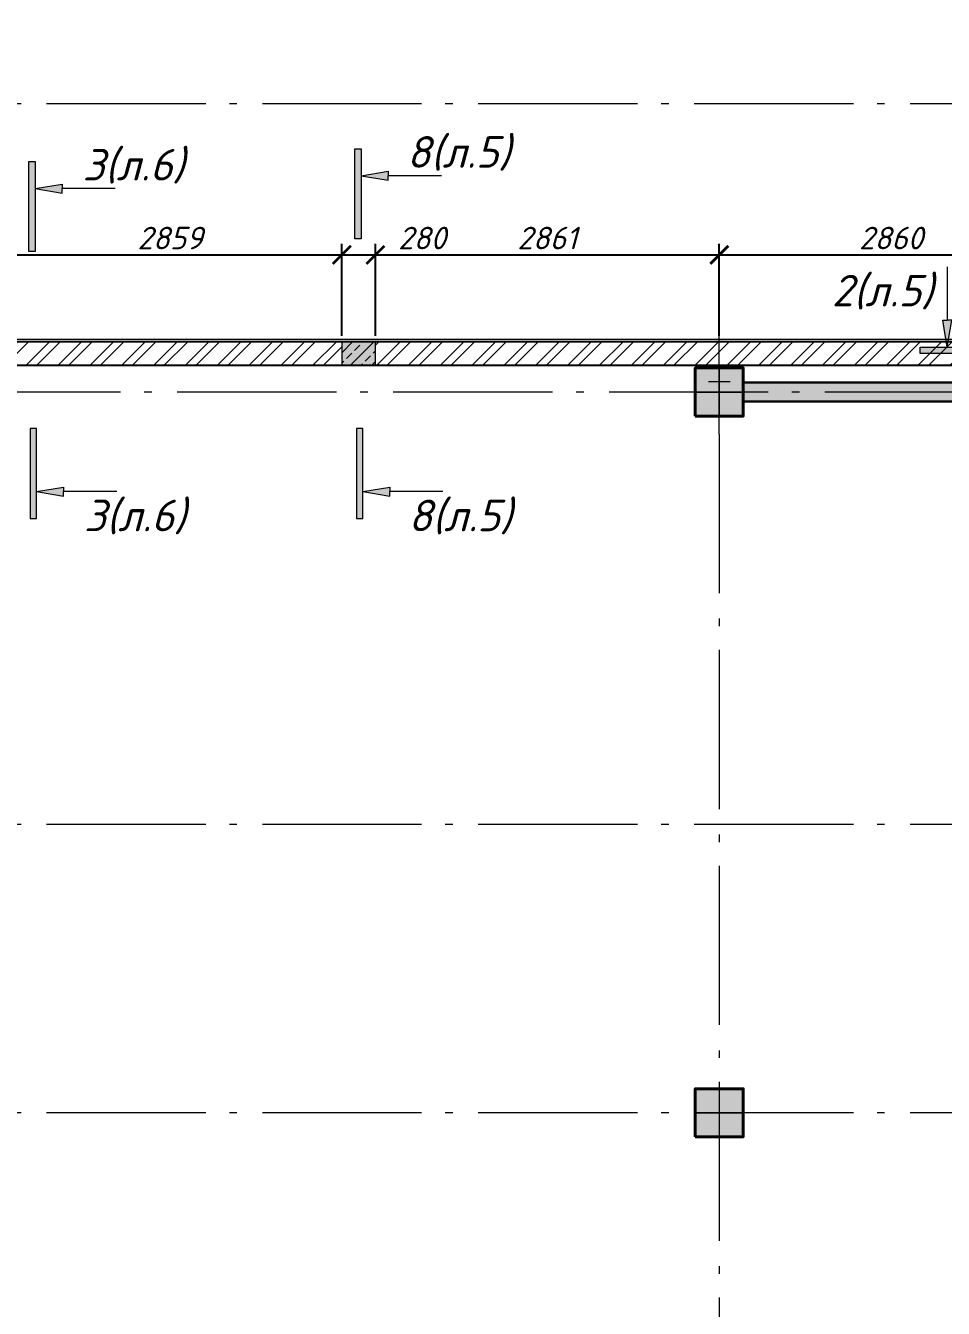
# Model space of a CAD drawing. Header units: millimetres. Extents: x -238377 to 196118, y -123284 to 30177.
# Drawn here: x -121841 to -114202, y 12842 to 23521 of the extents above; entities that cross this region are included whole.
import ezdxf
from ezdxf.enums import TextEntityAlignment as Align

# ---------------------------------------------------------------- set-up
doc = ezdxf.new("R2010")
doc.units = ezdxf.units.MM
doc.header["$MEASUREMENT"] = 0
doc.linetypes.add('Double Dashed', pattern=[1797.222233, 1325, -211.666656, 63.333344, -197.222233])
doc.layers.get('0').update_dxf_attribs({"lineweight": 5})
doc.layers.add('#Hatch', color=7, linetype='Continuous', lineweight=5, true_color=0x4d4d4d)
for name, color, linetype, lineweight in [('#Бетон', 10, 'Continuous', 15), ('#Выноски', 150, 'Continuous', 15), ('#размеры', 7, 'Continuous', 5), ('колонны_Ном._пера__94', 252, 'Continuous', 13), ('колонны_Ном._пера__99', 7, 'Continuous', 40), ('оси_Ном._пера__96', 7, 'Continuous', 5), ('стены наруж_Ном._пера__96', 7, 'Continuous', 13)]:
    doc.layers.add(name, color=color, linetype=linetype, lineweight=lineweight)
for name, color, linetype in [('#стены внутр', 152, 'Continuous'), ('#стены наруж', 7, 'Continuous'), ('колонны', 7, 'Continuous'), ('оси', 7, 'Continuous'), ('чертеж', 7, 'Continuous')]:
    doc.layers.add(name, color=color, linetype=linetype)
doc.styles.add('STEP PR', font='isocpeui.ttf')
doc.styles.add('СГЕНЕРИР_СТИЛЬ_2', font='gost_2_304-81_type.ttf')
doc.styles.add('СГЕНЕРИР_СТИЛЬ_3', font='gost_2_304-81_type.ttf')
doc.dimstyles.new('SPDS', dxfattribs={"dimscale": 10, "dimtxt": 2.5, "dimasz": 2, "dimexe": 1.25, "dimexo": 0.625, "dimtad": 1, "dimdec": 0, "dimrnd": 0.001, "dimtxsty": 'STEP PR', "dimblk": 'ARCHTICK', "dimcen": 2.5, "dimdle": 2, "dimclrd": 256, "dimclre": 256, "dimclrt": 7, "dimadec": 0, "dimazin": 2, "dimtfac": 0.75, "dimtdec": 0, "dimtmove": 1, "dimatfit": 3, "dimfxl": 1, "dimtolj": 1, "dimarcsym": 1})
pattern_1 = [(45, (-82796.33, -48984.63), (-132.5825, 132.5825), []), (45, (-82707.94, -48984.63), (-132.5825, 132.5825), [])]

# ---------------------------------------------------------------- blocks, each defined once
blk = doc.blocks.new('Колонна_15_1', base_point=(22379, 71856))
at = {"layer": 'колонны_Ном._пера__94', "linetype": 'Continuous', "true_color": 0x7d7d7d}
blk.add_hatch(color=8, dxfattribs=at).paths.add_polyline_path([(22179, 71647), (22579, 71647), (22579, 72047), (22179, 72047)])
blk.add_hatch(color=8, dxfattribs=at).paths.add_polyline_path([(22179, 71647), (22579, 71647), (22579, 72047), (22179, 72047)])
at = {"layer": 'колонны_Ном._пера__99', "linetype": 'Continuous', "flags": 128}
blk.add_lwpolyline([(22179, 71647), (22579, 71647), (22579, 72047), (22179, 72047)], close=True, dxfattribs=at)
at = {"layer": 'колонны_Ном._пера__99', "color": 8, "linetype": 'Continuous', "true_color": 0x737373, "flags": 128}
blk.add_lwpolyline([(22179, 71647), (22579, 71647), (22579, 72047), (22179, 72047)], close=True, dxfattribs=at)
at = {"layer": 'оси_Ном._пера__96', "color": 253, "lineweight": 5, "true_color": 0x9c9c9c}
for points in [[(22379, 72047), (22379, 71647)], [(22379, 72047), (22379, 71647)], [(22179, 71847), (22579, 71847)], [(22179, 71847), (22579, 71847)]]:
    blk.add_lwpolyline(points, dxfattribs=at)
blk = doc.blocks.new('Стандартный маркер сетки_19')
at = {"layer": 'оси_Ном._пера__96', "linetype": 'Double Dashed'}
blk.add_line((900, 0), (35164, 0), dxfattribs=at)
at = {"layer": 'оси_Ном._пера__96', "style": 'СГЕНЕРИР_СТИЛЬ_2'}
blk.add_attdef('AC_MarkerText_1', text='', height=350, rotation=180, dxfattribs=at).set_placement((36306, 270), align=Align.BOTTOM_LEFT)
blk = doc.blocks.new('A$C4165528A')
at = {"layer": 'колонны_Ном._пера__94', "linetype": 'Continuous', "true_color": 0x737373}
blk.add_hatch(color=8, dxfattribs=at).paths.add_polyline_path([(19, -964), (179, -964), (179, 4637), (19, 4637)])
at = {"layer": '#стены внутр', "lineweight": 30}
blk.add_lwpolyline([(19, 4637), (179, 4637), (179, -964), (19, -964), (19, 4637)], dxfattribs=at)
blk = doc.blocks.new('Стандартный маркер сетки')
at = {"layer": 'оси_Ном._пера__96', "linetype": 'Double Dashed'}
blk.add_line((900, 0), (0, 0), dxfattribs=at)
at = {"layer": 'оси_Ном._пера__96', "linetype": 'Double Dashed', "lineweight": 5}
blk.add_line((900, 0), (17157, 0), dxfattribs=at)
at = {"layer": 'оси_Ном._пера__96', "style": 'СГЕНЕРИР_СТИЛЬ_3'}
blk.add_attdef('AC_MarkerText_1', text='', height=350, rotation=90, dxfattribs=at).set_placement((18727, -87), align=Align.BOTTOM_LEFT)
blk = doc.blocks.new('сердечник280х200')
at = {"layer": '#Hatch'}
h = blk.add_hatch(dxfattribs=at)
h.set_pattern_fill('ANSI33', color=256, scale=500)
h.paths.add_polyline_path([(-140, -100), (140, -100), (140, 100), (-140, 100)])
at = {"layer": '#Бетон'}
blk.add_lwpolyline([(-140, -100), (140, -100), (140, 100), (-140, 100)], close=True, dxfattribs=at)
blk = doc.blocks.new('_ArchTick')
at = {"color": 0, "linetype": 'ByBlock', "const_width": 0.15}
blk.add_lwpolyline([(-0.5, -0.5), (0.5, 0.5)], dxfattribs=at)
blk = doc.blocks.new('*D682')
at = {"layer": '#размеры', "lineweight": -2, "transparency": 16777216}
for p, q in [((-122067, 20938), (-122067, 21706)), ((-119209, 20938), (-119209, 21706)), ((-122217, 21613), (-119059, 21613))]:
    blk.add_line(p, q, dxfattribs=at)
at = {"layer": 'Defpoints', "color": 0, "transparency": 16777216}
for p in [(-119209, 21613), (-122067, 20891), (-119209, 20891)]:
    blk.add_point(p, dxfattribs=at)
at = {"layer": '#размеры', "lineweight": -2, "transparency": 16777216, "xscale": 150, "yscale": 150, "zscale": 150, "rotation": 180}
blk.add_blockref('_ArchTick', (-122067, 21613), dxfattribs=at)
at = {"layer": '#размеры', "lineweight": -2, "transparency": 16777216, "xscale": 150, "yscale": 150, "zscale": 150}
blk.add_blockref('_ArchTick', (-119209, 21613), dxfattribs=at)
at = {"layer": '#размеры', "color": 7, "transparency": 16777216, "insert": (-120638, 21753), "char_height": 187.5, "attachment_point": 5, "style": 'STEP PR'}
blk.add_mtext('\\A1;2859', dxfattribs=at)
blk = doc.blocks.new('*D683')
at = {"layer": '#размеры', "lineweight": -2, "transparency": 16777216}
for p, q in [((-119209, 20938), (-119209, 21706)), ((-118929, 20938), (-118929, 21706)), ((-119359, 21613), (-118779, 21613))]:
    blk.add_line(p, q, dxfattribs=at)
at = {"layer": 'Defpoints', "color": 0, "transparency": 16777216}
for p in [(-118929, 21613), (-119209, 20891), (-118929, 20891)]:
    blk.add_point(p, dxfattribs=at)
at = {"layer": '#размеры', "lineweight": -2, "transparency": 16777216, "xscale": 150, "yscale": 150, "zscale": 150, "rotation": 180}
blk.add_blockref('_ArchTick', (-119209, 21613), dxfattribs=at)
at = {"layer": '#размеры', "lineweight": -2, "transparency": 16777216, "xscale": 150, "yscale": 150, "zscale": 150}
blk.add_blockref('_ArchTick', (-118929, 21613), dxfattribs=at)
at = {"layer": '#размеры', "color": 7, "transparency": 16777216, "insert": (-118541, 21753), "char_height": 187.5, "attachment_point": 5, "style": 'STEP PR'}
blk.add_mtext('\\A1;280', dxfattribs=at)
blk = doc.blocks.new('*D684')
at = {"layer": '#размеры', "lineweight": -2, "transparency": 16777216}
for p, q in [((-118929, 20938), (-118929, 21706)), ((-116067, 20938), (-116067, 21706)), ((-119079, 21613), (-115917, 21613))]:
    blk.add_line(p, q, dxfattribs=at)
at = {"layer": 'Defpoints', "color": 0, "transparency": 16777216}
for p in [(-116067, 21613), (-118929, 20891), (-116067, 20891)]:
    blk.add_point(p, dxfattribs=at)
at = {"layer": '#размеры', "lineweight": -2, "transparency": 16777216, "xscale": 150, "yscale": 150, "zscale": 150, "rotation": 180}
blk.add_blockref('_ArchTick', (-118929, 21613), dxfattribs=at)
at = {"layer": '#размеры', "lineweight": -2, "transparency": 16777216, "xscale": 150, "yscale": 150, "zscale": 150}
blk.add_blockref('_ArchTick', (-116067, 21613), dxfattribs=at)
at = {"layer": '#размеры', "color": 7, "transparency": 16777216, "insert": (-117498, 21753), "char_height": 187.5, "attachment_point": 5, "style": 'STEP PR'}
blk.add_mtext('\\A1;2861', dxfattribs=at)
blk = doc.blocks.new('*D685')
at = {"layer": '#размеры', "lineweight": -2, "transparency": 16777216}
for p, q in [((-116067, 20938), (-116067, 21706)), ((-113207, 20938), (-113207, 21706)), ((-116217, 21613), (-113057, 21613))]:
    blk.add_line(p, q, dxfattribs=at)
at = {"layer": 'Defpoints', "color": 0, "transparency": 16777216}
for p in [(-113207, 21613), (-116067, 20891), (-113207, 20891)]:
    blk.add_point(p, dxfattribs=at)
at = {"layer": '#размеры', "lineweight": -2, "transparency": 16777216, "xscale": 150, "yscale": 150, "zscale": 150, "rotation": 180}
blk.add_blockref('_ArchTick', (-116067, 21613), dxfattribs=at)
at = {"layer": '#размеры', "lineweight": -2, "transparency": 16777216, "xscale": 150, "yscale": 150, "zscale": 150}
blk.add_blockref('_ArchTick', (-113207, 21613), dxfattribs=at)
at = {"layer": '#размеры', "color": 7, "transparency": 16777216, "insert": (-114637, 21753), "char_height": 187.5, "attachment_point": 5, "style": 'STEP PR'}
blk.add_mtext('\\A1;2860', dxfattribs=at)
blk = doc.blocks.new('*U251')
at = {"linetype": 'ByBlock', "ltscale": 100}
h = blk.add_hatch(color=256, dxfattribs=at)
h.dxf.hatch_style = 1
h.paths.add_polyline_path([(35, 1000), (-35, 1000), (-35, 0), (35, 0)])
h = blk.add_hatch(color=256, dxfattribs=at)
h.dxf.hatch_style = 1
h.paths.add_polyline_path([(335, 750), (335, 700), (335, 650), (35, 700)])
for p, q in [((-35, 1000), (35, 1000)), ((-35, 0), (-35, 1000)), ((35, 1000), (35, 0)), ((35, 700), (335, 750)), ((335, 750), (335, 700)), ((35, 700), (335, 650)), ((335, 650), (335, 700)), ((35, 0), (-35, 0))]:
    blk.add_line(p, q, dxfattribs=at)
at = {"linetype": 'ByBlock', "ltscale": 100, "extrusion": (0, 1, 0), "elevation": 700}
blk.add_lwpolyline([(-925, 0), (-335, 0)], dxfattribs=at)
at = {"ltscale": 100, "style": 'STEP PR'}
blk.add_attdef('Nv', text='', height=350, dxfattribs=at).set_placement((781, 790), align=Align.RIGHT)
blk = doc.blocks.new('*U265')
at = {"linetype": 'ByBlock', "ltscale": 100}
h = blk.add_hatch(color=256, dxfattribs=at)
h.dxf.hatch_style = 1
h.paths.add_polyline_path([(35, 0), (-35, 0), (-35, -1000), (35, -1000)])
h = blk.add_hatch(color=256, dxfattribs=at)
h.dxf.hatch_style = 1
h.paths.add_polyline_path([(335, -750), (335, -700), (335, -650), (35, -700)])
for p, q in [((35, 0), (-35, 0)), ((-35, 0), (-35, -1000)), ((35, -1000), (35, 0)), ((35, -700), (335, -650)), ((35, -700), (335, -750)), ((335, -650), (335, -700)), ((335, -750), (335, -700)), ((-35, -1000), (35, -1000))]:
    blk.add_line(p, q, dxfattribs=at)
at = {"linetype": 'ByBlock', "ltscale": 100, "extrusion": (0, -1, 0), "elevation": 700}
blk.add_lwpolyline([(925, 0), (335, 0)], dxfattribs=at)
at = {"ltscale": 100, "style": 'STEP PR'}
blk.add_attdef('Nv', text='', height=350, dxfattribs=at).set_placement((781, -1140), align=Align.RIGHT)
blk = doc.blocks.new('*U266')
at = {"ltscale": 100}
h = blk.add_hatch(color=256, dxfattribs=at)
h.dxf.hatch_style = 1
h.paths.add_polyline_path([(-85, 1070), (-35, 1070), (15, 1070), (-35, 770)])
h = blk.add_hatch(color=256, dxfattribs=at)
h.dxf.hatch_style = 1
h.paths.add_polyline_path([(665, 700), (665, 770), (-335, 770), (-335, 700)])
at = {"linetype": 'Continuous', "ltscale": 100}
for p, q in [((-85, 1070), (-35, 1070)), ((-35, 770), (-85, 1070)), ((-35, 770), (15, 1070)), ((15, 1070), (-35, 1070)), ((-335, 700), (-335, 770)), ((-335, 770), (665, 770)), ((665, 700), (-335, 700))]:
    blk.add_line(p, q, dxfattribs=at)
at = {"linetype": 'Continuous', "ltscale": 100, "extrusion": (-1, -1e-16, 0), "elevation": 35}
blk.add_lwpolyline([(-1660, 0), (-1070, 0)], dxfattribs=at)
at = {"linetype": 'Continuous', "ltscale": 100}
blk.add_lwpolyline([(665, 700), (665, 770)], dxfattribs=at)
at = {"ltscale": 100, "style": 'STEP PR'}
blk.add_attdef('Nh', text='', height=350, dxfattribs=at).set_placement((-192, 1222), align=Align.RIGHT)

msp = doc.modelspace()

# ---------------------------------------------------------------- hatches: boundary and pattern name
at = {"layer": '#Hatch'}
h = msp.add_hatch(dxfattribs=at)
h.set_pattern_fill('ANSI32', color=256, scale=500)
h.set_pattern_definition(pattern_1)
h.paths.add_polyline_path([(-124927.3, 20891), (-124927.3, 20691), (-124267, 20691), (-122067.3, 20691), (-122067.3, 20891)])
h.paths.add_polyline_path([(-122067.3, 20891), (-122067.3, 20691), (-119208.6, 20691), (-119208.6, 20891)])
h = msp.add_hatch(color=256, dxfattribs=at)
h.dxf.hatch_style = 1
h.paths.add_polyline_path([(-119208.6, 20691), (-118928.6, 20691), (-118928.6, 20891), (-119208.6, 20891)])
h = msp.add_hatch(dxfattribs=at)
h.set_pattern_fill('ANSI32', color=256, scale=500)
h.set_pattern_definition(pattern_1)
h.paths.add_polyline_path([(-116067.3, 20691), (-116067.3, 20891), (-118928.6, 20891), (-118928.6, 20691)])
h.paths.add_polyline_path([(-116067.3, 20891), (-116067.3, 20691), (-113207.3, 20691), (-113207.3, 20891)])

# ---------------------------------------------------------------- linework, layer by layer
at = {"layer": '#Бетон'}
msp.add_lwpolyline([(-119208.6, 20691), (-118928.6, 20691), (-118928.6, 20891), (-119208.6, 20891)], close=True, dxfattribs=at)
at = {"layer": '#стены наруж'}
msp.add_lwpolyline([(-125067.3, 20891), (-106927.3, 20891), (-106927.3, 20691), (-124267, 20691)], dxfattribs=at)
at = {"layer": 'оси_Ном._пера__96', "linetype": 'Double Dashed'}
for p, q in [((-57439.6, 22871), (-130293.8, 22871)), ((-57439.6, 16871), (-129908.6, 16871)), ((-57439.6, 14471), (-129908.6, 14471))]:
    msp.add_line(p, q, dxfattribs=at)
at = {"layer": 'стены наруж_Ном._пера__96', "linetype": 'Continuous'}
msp.add_line((-115977.3, 20555.4), (-116157.3, 20555.4), dxfattribs=at)
at = {"layer": 'чертеж', "color": 5, "lineweight": 0}
msp.add_lwpolyline([(-97767.3, 20515.4), (-97767.3, 23521), (-104722.1, 23521), (-104722.1, 20908.3), (-128716.1, 20908.3), (-128717.3, 7671), (-97767.3, 7671), (-97767.3, 20515.4)], dxfattribs=at)

# ---------------------------------------------------------------- block references
at = {"layer": '#Выноски'}
ref = msp.add_blockref('*U251', (-119074.2, 21746.2), dxfattribs=dict(at, xscale=0.75, yscale=0.75, zscale=0.75))
ref.add_attrib('Nv', '8(л.5)', dxfattribs={"layer": '0', "ltscale": 100, "height": 262.5, "style": 'STEP PR'}).set_placement((-117805, 22338.7), align=Align.RIGHT)
ref = msp.add_blockref('*U251', (-121788.5, 21639.6), dxfattribs=dict(at, xscale=0.75, yscale=0.75, zscale=0.75))
ref.add_attrib('Nv', '3(л.6)', dxfattribs={"layer": '0', "ltscale": 100, "height": 262.5, "style": 'STEP PR'}).set_placement((-120519.3, 22232.1), align=Align.RIGHT)
at = {"layer": '#Выноски', "xscale": 0.75, "yscale": 0.75, "zscale": 0.75}
msp.add_blockref('*U266', (-114142.7, 20267.5), dxfattribs=at).add_auto_attribs({'Nh': '2(л.5)'})
at = {"layer": '#Выноски'}
ref = msp.add_blockref('*U265', (-121776, 20166.8), dxfattribs=dict(at, xscale=0.75, yscale=0.75, zscale=0.75))
ref.add_attrib('Nv', '3(л.6)', dxfattribs={"layer": '0', "ltscale": 100, "height": 262.5, "style": 'STEP PR'}).set_placement((-120506.8, 19311.8), align=Align.RIGHT)
ref = msp.add_blockref('*U265', (-119061.7, 20166.8), dxfattribs=dict(at, xscale=0.75, yscale=0.75, zscale=0.75))
ref.add_attrib('Nv', '8(л.5)', dxfattribs={"layer": '0', "ltscale": 100, "height": 262.5, "style": 'STEP PR'}).set_placement((-117792.5, 19311.8), align=Align.RIGHT)
at = {"layer": '#размеры'}
msp.add_blockref('сердечник280х200', (-119068.6, 20791), dxfattribs=at)
at = {"layer": '#стены внутр', "rotation": 270}
msp.add_blockref('A$C4165528A', (-114903.3, 20570.2), dxfattribs=at)
at = {"layer": 'колонны'}
for p in [(-116067.1, 20480), (-116067.3, 14480)]:
    msp.add_blockref('Колонна_15_1', p, dxfattribs=at)
at = {"layer": 'оси', "color": 251, "lineweight": 5, "zscale": 1000, "rotation": 270}
msp.add_blockref('Стандартный маркер сетки', (-116067.3, 21020.9), dxfattribs=at)
at = {"layer": 'оси', "color": 251, "linetype": 'Continuous', "lineweight": 13, "zscale": 1000, "rotation": 180}
msp.add_blockref('Стандартный маркер сетки_19', (-94989.6, 20471), dxfattribs=at)

# ---------------------------------------------------------------- dimensions: what is measured, and where the dimension line sits
at = {"layer": '#размеры'}
for base, p1, p2, picture, middle in [((-119208.6, 21612.6), (-122067.3, 20891), (-119208.6, 20891), '*D682', (-120637.9, 21753.2)), ((-116067.3, 21612.6), (-118928.6, 20891), (-116067.3, 20891), '*D684', (-117497.9, 21753.2)), ((-113207.3, 21612.6), (-116067.3, 20891), (-113207.3, 20891), '*D685', (-114637.3, 21753.2))]:
    dim = msp.add_linear_dim(base=base, p1=p1, p2=p2, dimstyle='SPDS', override={"dimscale": 75, "dimtxsty": 'STEP PR'}, dxfattribs=at)
    dim.commit()
    dim.dimension.update_dxf_attribs({"geometry": picture, "text_midpoint": middle})
dim = msp.add_linear_dim(base=(-118928.6, 21612.6), p1=(-119208.6, 20891), p2=(-118928.6, 20891), dimstyle='SPDS', override={"dimscale": 75, "dimtxsty": 'STEP PR'}, dxfattribs=at)
dim.commit()
dim.dimension.update_dxf_attribs({"geometry": '*D683', "text_midpoint": (-118540.5, 21612.6), "dimtype": 160})

doc.saveas('drawing.dxf')
